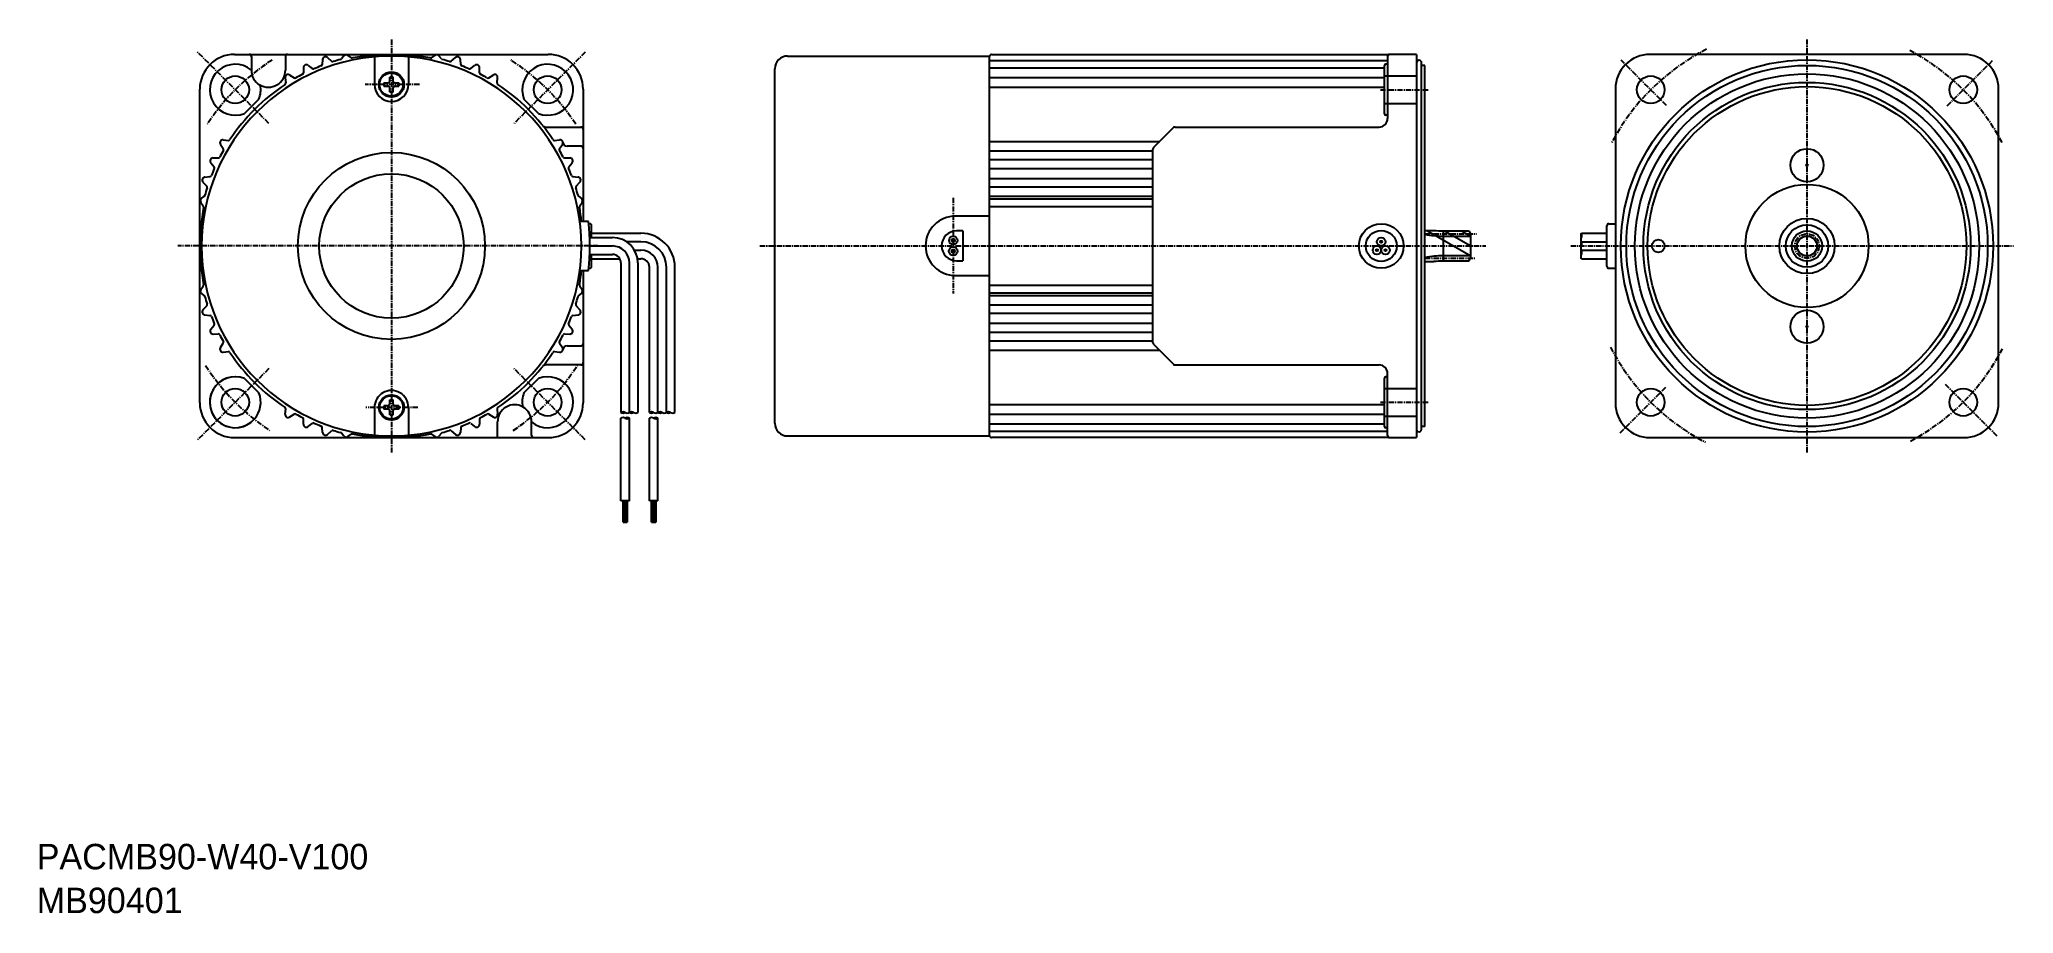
# Model space of a CAD drawing. Extents: x 66 to 530, y 18 to 224.
import ezdxf

# ---------------------------------------------------------------- set-up
doc = ezdxf.new("R2010")
doc.units = 0
doc.linetypes.add('CENTER', pattern=[2, 1.25, -0.25, 0.25, -0.25])
doc.layers.get('0').update_dxf_attribs({"linetype": 'CONTINUOUS'})
doc.layers.add('CENTER', color=1, linetype='CONTINUOUS')

msp = doc.modelspace()

# ---------------------------------------------------------------- linework, layer by layer
at = {"color": 7, "linetype": 'CONTINUOUS'}
for p, q in [((111.74, 220.01), (148.64, 220.01)), ((115.67, 219.51), (115.67, 216.28)), ((123.67, 219.51), (123.67, 216.28)), ((132.42, 218.81), (132.3, 217.61)), ((133.58, 219.27), (134.56, 218.39)), ((137.46, 219.65), (136.88, 218.95)), ((138.41, 219.77), (139.17, 219.23)), ((144.64, 219.43), (144.64, 212.91)), ((148.64, 220.01), (185.54, 220.01)), ((152.64, 219.43), (152.64, 212.91)), ((158.1, 219.23), (158.86, 219.77)), ((160.39, 218.95), (159.81, 219.65)), ((162.71, 218.39), (163.69, 219.27)), ((164.97, 217.61), (164.85, 218.81)), ((241.84, 219.61), (289.35, 219.61)), ((289.34, 130.33), (289.34, 219.49)), ((289.34, 218.56), (383.04, 218.56)), ((289.84, 219.99), (383.39, 219.99)), ((383.04, 219.51), (383.04, 204.91)), ((389.84, 220.01), (383.54, 220.01)), ((389.84, 220.01), (389.84, 129.81)), ((518.64, 220.01), (444.84, 220.01)), ((123.64, 214.48), (123.78, 213.28)), ((124.72, 215.14), (125.73, 214.48)), ((127.92, 216.88), (127.92, 215.67)), ((129.06, 217.42), (129.99, 216.66)), ((149.02, 214.65), (148.22, 214.65)), ((148.22, 213.7), (148.22, 214.65)), ((149.02, 213.7), (149.02, 214.65)), ((167.28, 216.66), (168.21, 217.42)), ((169.35, 215.67), (169.35, 216.88)), ((171.54, 214.48), (172.55, 215.14)), ((173.49, 213.28), (173.63, 214.48)), ((238.84, 133.21), (238.84, 216.61)), ((382.34, 216.75), (289.34, 216.75)), ((382.34, 214.49), (289.34, 214.49)), ((382.34, 205.98), (382.34, 217.38)), ((383.04, 217.68), (382.64, 217.68)), ((391.04, 131.81), (391.04, 218.01)), ((391.84, 217.41), (391.04, 217.41)), ((391.84, 132.41), (391.84, 217.41)), ((103.54, 138.01), (103.54, 211.81)), ((117.45, 209.49), (114.06, 206.1)), ((146.87, 213.3), (146.87, 212.5)), ((146.87, 213.3), (147.82, 213.3)), ((146.87, 212.5), (147.82, 212.5)), ((148.22, 211.15), (148.22, 212.1)), ((149.02, 211.15), (148.22, 211.15)), ((149.02, 211.15), (149.02, 212.1)), ((149.42, 213.3), (150.37, 213.3)), ((149.42, 212.5), (150.37, 212.5)), ((150.37, 213.3), (150.37, 212.5)), ((183.21, 206.1), (179.82, 209.49)), ((193.74, 211.81), (193.74, 180.66)), ((289.34, 212.27), (382.34, 212.27)), ((436.64, 211.81), (436.64, 138.01)), ((526.84, 138.01), (526.84, 211.81)), ((383.04, 205.68), (382.64, 205.68)), ((109.07, 199.9), (110.26, 199.77)), ((184.98, 202.91), (193.24, 202.91)), ((187.01, 199.77), (188.21, 199.9)), ((332.69, 202.77), (327.98, 198.06)), ((333.04, 202.91), (381.04, 202.91)), ((106.67, 195.63), (107.88, 195.62)), ((108.4, 198.82), (109.07, 197.82)), ((188.2, 197.82), (188.87, 198.82)), ((189.4, 195.62), (190.6, 195.63)), ((193.24, 198.41), (189.97, 198.41)), ((289.34, 199.5), (329.42, 199.5)), ((327.84, 197.22), (289.34, 197.22)), ((327.84, 195.2), (289.34, 195.2)), ((327.84, 152.12), (327.84, 197.71)), ((104.73, 191.13), (105.93, 191.25)), ((106.12, 194.49), (106.89, 193.55)), ((190.38, 193.55), (191.15, 194.49)), ((191.34, 191.25), (192.54, 191.13)), ((327.84, 193.08), (289.34, 193.08)), ((327.84, 190.68), (289.34, 190.68)), ((103.9, 186.08), (104.6, 186.66)), ((104.28, 189.97), (105.16, 188.99)), ((192.11, 188.99), (192.99, 189.97)), ((192.67, 186.66), (193.37, 186.08)), ((327.84, 188.73), (289.34, 188.73)), ((289.34, 186.66), (327.84, 186.66)), ((289.34, 185.99), (327.84, 185.99)), ((103.78, 185.14), (104.32, 184.38)), ((192.95, 184.38), (193.49, 185.14)), ((289.34, 181.95), (281.34, 181.95)), ((289.34, 184.23), (327.84, 184.23)), ((194.98, 180.66), (192.97, 180.66)), ((195.04, 180.16), (195.24, 180.16)), ((195.29, 176.91), (200.64, 176.91)), ((195.74, 176.91), (195.74, 179.66)), ((195.74, 177.91), (207.34, 177.91)), ((283.1, 178.45), (281.6, 178.45)), ((283.1, 178.45), (283.1, 171.45)), ((391.84, 178.59), (393.94, 178.59)), ((396.14, 178.49), (402.14, 178.49)), ((396.14, 177.25), (402.64, 177.25)), ((402.14, 178.49), (402.64, 177.62)), ((402.14, 178.49), (402.14, 178.49)), ((402.64, 172.21), (402.64, 177.62)), ((428.64, 177.91), (434.64, 177.91)), ((434.64, 170.16), (434.64, 179.66)), ((435.14, 180.16), (436.64, 180.16)), ((195.29, 172.91), (200.64, 172.91)), ((195.34, 174.91), (200.64, 174.91)), ((195.74, 170.16), (195.74, 172.91)), ((195.74, 171.91), (202.37, 171.91)), ((207.34, 175.91), (203.95, 175.91)), ((205.83, 173.91), (207.34, 173.91)), ((206.55, 171.91), (207.34, 171.91)), ((402.64, 172.58), (396.14, 172.58)), ((402.14, 171.34), (402.64, 172.21)), ((428.64, 175.91), (434.64, 175.91)), ((428.64, 173.91), (434.64, 173.91)), ((428.64, 171.91), (434.64, 171.91)), ((192.97, 169.17), (194.98, 169.17)), ((193.74, 169.17), (193.74, 138.01)), ((195.04, 169.66), (195.24, 169.66)), ((202.64, 170.91), (202.64, 135.71)), ((204.64, 135.71), (204.64, 170.91)), ((206.64, 170.91), (206.64, 135.71)), ((209.34, 135.71), (209.34, 169.91)), ((211.34, 135.71), (211.34, 169.91)), ((213.34, 135.71), (213.34, 169.91)), ((215.34, 135.71), (215.34, 169.91)), ((281.34, 167.95), (289.34, 167.95)), ((281.6, 171.45), (283.1, 171.45)), ((391.84, 171.24), (393.94, 171.24)), ((402.14, 171.34), (396.14, 171.34)), ((435.14, 169.66), (436.64, 169.66)), ((103.78, 164.69), (104.32, 165.45)), ((103.9, 163.74), (104.6, 163.16)), ((192.67, 163.16), (193.37, 163.74)), ((192.95, 165.45), (193.49, 164.69)), ((327.84, 165.59), (289.34, 165.59)), ((327.84, 163.83), (289.34, 163.83)), ((327.84, 163.16), (289.34, 163.16)), ((104.28, 159.86), (105.16, 160.83)), ((104.73, 158.69), (105.93, 158.58)), ((191.34, 158.58), (192.54, 158.69)), ((192.11, 160.83), (192.99, 159.86)), ((289.34, 161.09), (327.84, 161.09)), ((289.34, 159.14), (327.84, 159.14)), ((106.12, 155.34), (106.89, 156.27)), ((106.67, 154.19), (107.88, 154.2)), ((189.4, 154.2), (190.6, 154.19)), ((190.38, 156.27), (191.15, 155.34)), ((289.34, 156.75), (327.84, 156.75)), ((289.34, 154.62), (327.84, 154.62)), ((108.4, 151), (109.07, 152.01)), ((109.07, 149.92), (110.26, 150.05)), ((187.01, 150.05), (188.21, 149.92)), ((188.2, 152.01), (188.87, 151)), ((189.97, 151.41), (193.24, 151.41)), ((289.34, 152.6), (327.84, 152.6)), ((329.42, 150.33), (289.34, 150.33)), ((327.98, 151.77), (332.69, 147.06)), ((193.24, 146.91), (184.98, 146.91)), ((333.04, 146.91), (381.04, 146.91)), ((383.04, 144.14), (382.64, 144.14)), ((383.04, 130.31), (383.04, 144.91)), ((114.06, 143.73), (117.45, 140.34)), ((179.82, 140.34), (183.21, 143.73)), ((382.34, 132.44), (382.34, 143.84)), ((123.64, 135.34), (123.78, 136.54)), ((124.72, 134.68), (125.73, 135.34)), ((144.64, 136.91), (144.64, 130.39)), ((146.87, 137.33), (146.87, 136.53)), ((147.82, 137.33), (146.87, 137.33)), ((147.82, 136.53), (146.87, 136.53)), ((148.22, 138.68), (149.02, 138.68)), ((148.22, 137.73), (148.22, 138.68)), ((148.22, 135.18), (148.22, 136.13)), ((148.22, 135.18), (149.02, 135.18)), ((149.02, 137.73), (149.02, 138.68)), ((149.02, 135.18), (149.02, 136.13)), ((150.37, 137.33), (149.42, 137.33)), ((150.37, 136.53), (149.42, 136.53)), ((150.37, 137.33), (150.37, 136.53)), ((152.64, 136.91), (152.64, 130.39)), ((171.54, 135.34), (172.55, 134.68)), ((173.49, 136.54), (173.63, 135.34)), ((382.34, 137.55), (289.34, 137.55)), ((289.34, 135.33), (382.34, 135.33)), ((127.92, 132.95), (127.92, 134.15)), ((129.06, 132.4), (129.99, 133.17)), ((132.42, 131.01), (132.3, 132.21)), ((133.58, 130.56), (134.56, 131.44)), ((137.46, 130.18), (136.88, 130.88)), ((138.41, 130.05), (139.17, 130.6)), ((158.1, 130.6), (158.86, 130.05)), ((160.39, 130.88), (159.81, 130.18)), ((162.71, 131.44), (163.69, 130.56)), ((164.97, 132.21), (164.85, 131.01)), ((167.28, 133.17), (168.21, 132.4)), ((169.35, 134.15), (169.35, 132.95)), ((173.6, 130.31), (173.6, 133.55)), ((181.6, 130.31), (181.6, 133.55)), ((202.64, 114.91), (202.64, 134.37)), ((204.64, 114.91), (204.64, 134.37)), ((209.34, 114.91), (209.34, 134.37)), ((211.34, 114.91), (211.34, 134.37)), ((241.84, 130.21), (289.35, 130.21)), ((289.34, 133.08), (382.34, 133.08)), ((383.04, 131.27), (289.34, 131.27)), ((383.04, 132.14), (382.64, 132.14)), ((391.84, 132.41), (391.04, 132.41)), ((111.74, 129.81), (156.35, 129.81)), ((140.92, 129.81), (185.54, 129.81)), ((383.39, 129.83), (289.84, 129.83)), ((383.54, 129.81), (389.84, 129.81)), ((444.84, 129.81), (518.64, 129.81)), ((204.64, 114.91), (202.64, 114.91)), ((203.14, 109.91), (203.14, 114.91)), ((204.14, 114.91), (204.14, 109.91)), ((211.34, 114.91), (209.34, 114.91)), ((209.84, 109.91), (209.84, 114.91)), ((210.84, 114.91), (210.84, 109.91)), ((203.14, 109.91), (204.14, 109.91)), ((209.84, 109.91), (210.84, 109.91))]:
    msp.add_line(p, q, dxfattribs=at)
at = {"color": 3, "linetype": 'CONTINUOUS'}
for p, q in [((382.34, 214.93), (389.84, 214.93)), ((382.34, 208.44), (389.84, 208.44)), ((392.27, 178.59), (402.64, 172.6)), ((396.14, 178.49), (396.14, 171.34)), ((396.45, 178.49), (402.64, 174.91)), ((400.45, 178.49), (402.64, 177.22)), ((382.34, 141.39), (389.84, 141.39)), ((382.34, 134.89), (389.84, 134.89)), ((203.14, 114.89), (203.16, 114.91)), ((203.14, 114.75), (203.3, 114.91)), ((203.14, 114.61), (203.44, 114.91)), ((203.14, 114.46), (203.58, 114.91)), ((203.14, 114.32), (203.73, 114.91)), ((203.14, 114.18), (203.87, 114.91)), ((203.14, 114.04), (204.01, 114.91)), ((203.14, 113.9), (204.14, 114.9)), ((203.14, 113.76), (204.14, 114.76)), ((203.14, 113.62), (204.14, 114.62)), ((203.14, 113.47), (204.14, 114.47)), ((203.14, 113.33), (204.14, 114.33)), ((203.14, 113.19), (204.14, 114.19)), ((203.14, 113.05), (204.14, 114.05)), ((203.14, 112.91), (204.14, 113.91)), ((203.14, 112.77), (204.14, 113.77)), ((203.14, 112.63), (204.14, 113.63)), ((203.14, 112.48), (204.14, 113.48)), ((203.14, 112.34), (204.14, 113.34)), ((203.14, 112.2), (204.14, 113.2)), ((203.14, 112.06), (204.14, 113.06)), ((203.14, 111.92), (204.14, 112.92)), ((203.14, 111.78), (204.14, 112.78)), ((203.14, 111.64), (204.14, 112.64)), ((203.14, 111.49), (204.14, 112.49)), ((203.14, 111.35), (204.14, 112.35)), ((203.14, 111.21), (204.14, 112.21)), ((203.14, 111.07), (204.14, 112.07)), ((203.14, 110.93), (204.14, 111.93)), ((203.14, 110.79), (204.14, 111.79)), ((203.14, 110.65), (204.14, 111.65)), ((203.14, 110.5), (204.14, 111.5)), ((209.84, 114.8), (209.95, 114.91)), ((209.84, 114.66), (210.09, 114.91)), ((209.84, 114.52), (210.23, 114.91)), ((209.84, 114.37), (210.37, 114.91)), ((209.84, 114.23), (210.51, 114.91)), ((209.84, 114.09), (210.66, 114.91)), ((209.84, 113.95), (210.8, 114.91)), ((209.84, 113.81), (210.84, 114.81)), ((209.84, 113.67), (210.84, 114.67)), ((209.84, 113.53), (210.84, 114.53)), ((209.84, 113.38), (210.84, 114.38)), ((209.84, 113.24), (210.84, 114.24)), ((209.84, 113.1), (210.84, 114.1)), ((209.84, 112.96), (210.84, 113.96)), ((209.84, 112.82), (210.84, 113.82)), ((209.84, 112.68), (210.84, 113.68)), ((209.84, 112.54), (210.84, 113.54)), ((209.84, 112.39), (210.84, 113.39)), ((209.84, 112.25), (210.84, 113.25)), ((209.84, 112.11), (210.84, 113.11)), ((209.84, 111.97), (210.84, 112.97)), ((209.84, 111.83), (210.84, 112.83)), ((209.84, 111.69), (210.84, 112.69)), ((209.84, 111.55), (210.84, 112.55)), ((209.84, 111.4), (210.84, 112.4)), ((209.84, 111.26), (210.84, 112.26)), ((209.84, 111.12), (210.84, 112.12)), ((209.84, 110.98), (210.84, 111.98)), ((209.84, 110.84), (210.84, 111.84)), ((209.84, 110.7), (210.84, 111.7)), ((209.84, 110.56), (210.84, 111.56)), ((203.14, 110.36), (204.14, 111.36)), ((203.14, 110.22), (204.14, 111.22)), ((203.14, 110.08), (204.14, 111.08)), ((203.14, 109.94), (204.14, 110.94)), ((203.25, 109.91), (204.14, 110.8)), ((203.39, 109.91), (204.14, 110.66)), ((203.53, 109.91), (204.14, 110.51)), ((203.67, 109.91), (204.14, 110.37)), ((203.82, 109.91), (204.14, 110.23)), ((203.96, 109.91), (204.14, 110.09)), ((204.1, 109.91), (204.14, 109.95)), ((209.84, 110.41), (210.84, 111.41)), ((209.84, 110.27), (210.84, 111.27)), ((209.84, 110.13), (210.84, 111.13)), ((209.84, 109.99), (210.84, 110.99)), ((209.9, 109.91), (210.84, 110.85)), ((210.04, 109.91), (210.84, 110.71)), ((210.18, 109.91), (210.84, 110.57)), ((210.32, 109.91), (210.84, 110.42)), ((210.46, 109.91), (210.84, 110.28)), ((210.61, 109.91), (210.84, 110.14)), ((210.75, 109.91), (210.84, 110))]:
    msp.add_line(p, q, dxfattribs=at)
at = {"color": 7, "linetype": 'CONTINUOUS'}
for centre, radius in [((481.74, 174.91), 43.8), ((111.87, 211.68), 3.25), ((148.64, 212.91), 2.95), ((148.6, 212.92), 2.75), ((185.4, 211.68), 3.25), ((481.74, 174.91), 42.5), ((481.74, 174.91), 40.5), ((444.97, 211.68), 3.25), ((518.5, 211.68), 3.25), ((481.74, 174.91), 38.5), ((481.74, 174.91), 37.5), ((148.64, 174.91), 22), ((481.74, 193.91), 3.9), ((148.64, 174.91), 17), ((481.74, 193.91), 0.2), ((481.74, 174.91), 14.5), ((481.74, 174.91), 6.5), ((280.84, 176.23), 1), ((280.84, 176.23), 0.4), ((280.84, 176.23), 0.3), ((381.54, 174.91), 5.25), ((381.54, 174.91), 3.65), ((381.54, 175.91), 1), ((481.74, 174.91), 5), ((481.74, 174.91), 3.57), ((481.74, 174.91), 2.34), ((280.83, 173.69), 1), ((280.83, 173.69), 0.4), ((280.83, 173.69), 0.3), ((280.83, 173.69), 0.2), ((280.84, 176.23), 0.2), ((280.83, 173.69), 0.1), ((280.84, 176.23), 0.1), ((380.54, 173.91), 1), ((380.54, 173.91), 0.25), ((380.54, 173.91), 0.2), ((380.54, 173.91), 0.15), ((380.54, 173.91), 0.1), ((381.54, 175.91), 0.25), ((381.54, 175.91), 0.2), ((381.54, 175.91), 0.15), ((381.54, 175.91), 0.1), ((382.54, 173.91), 1), ((382.54, 173.91), 0.25), ((382.54, 173.91), 0.2), ((382.54, 173.91), 0.15), ((382.54, 173.91), 0.1), ((446.74, 174.91), 1.5), ((481.74, 155.91), 3.9), ((481.74, 155.91), 0.2), ((111.87, 138.14), 3.25), ((148.64, 136.91), 2.95), ((148.62, 136.93), 2.75), ((185.4, 138.14), 3.25), ((444.97, 138.14), 3.25), ((518.5, 138.14), 3.25)]:
    msp.add_circle(centre, radius, dxfattribs=at)
for centre, radius, start, end in [((111.74, 211.81), 8.2, 90, 180), ((148.64, 174.91), 44.7, 90, 180), ((115.17, 219.51), 0.5, 0, 90), ((124.17, 219.51), 0.5, 90, 180), ((133.11, 218.75), 0.7, 48.0225, 174.3757), ((134.82, 218.69), 0.4, 228.0202, 287.5155), ((148.64, 174.91), 45.5, 105.2342, 107.5113), ((136.57, 219.2), 0.4, 285.235, 320.4072), ((138, 219.2), 0.7, 54.4528, 140.3967), ((139.4, 219.55), 0.4, 234.454, 279.4246), ((148.64, 163.91), 56, 90.0005, 99.4223), ((148.63, 163.91), 56, 80.5777, 89.9995), ((148.64, 174.91), 44.7, 0, 90), ((157.87, 219.55), 0.4, 260.5754, 305.546), ((159.27, 219.2), 0.7, 39.6033, 125.5472), ((160.7, 219.2), 0.4, 219.5928, 254.765), ((148.63, 174.91), 45.5, 72.4887, 74.7658), ((162.45, 218.69), 0.4, 252.4845, 311.9798), ((164.16, 218.75), 0.7, 5.6243, 131.9775), ((185.54, 211.81), 8.2, 0, 90), ((241.84, 216.61), 3, 89.9999, 180), ((289.84, 219.49), 0.5, 90.0002, 180), ((383.54, 219.51), 0.5, 90, 180), ((390.44, 218.01), 0.6, 0, 180), ((444.84, 211.81), 8.2, 90, 180), ((518.64, 211.81), 8.2, 0, 90), ((111.87, 211.68), 6, 50.653, 291.4421), ((119.67, 216.28), 4, 179.9986, 0), ((124.34, 214.56), 0.7, 56.6255, 186.3809), ((125.95, 214.82), 0.4, 236.6158, 299.6347), ((148.64, 174.91), 45.5, 117.3828, 119.6182), ((127.52, 215.67), 0.4, 297.3977, 0.4011), ((128.62, 216.88), 0.7, 50.6231, 180.3847), ((130.25, 216.97), 0.4, 230.5997, 293.6105), ((148.64, 174.91), 45.5, 111.3828, 113.6179), ((131.9, 217.65), 0.4, 291.3944, 354.4049), ((147.82, 213.7), 0.4, 270, 0), ((149.42, 213.7), 0.4, 180, 270), ((165.37, 217.65), 0.4, 185.5951, 248.6056), ((148.63, 174.91), 45.5, 66.3821, 68.6172), ((167.02, 216.97), 0.4, 246.3895, 309.4003), ((168.65, 216.88), 0.7, 359.6153, 129.3769), ((169.75, 215.67), 0.4, 179.5989, 242.6023), ((148.63, 174.91), 45.5, 60.3818, 62.6172), ((171.32, 214.82), 0.4, 240.3653, 303.3842), ((172.93, 214.56), 0.7, 353.6191, 123.3745), ((185.4, 211.68), 6, 248.5579, 201.4421), ((382.64, 217.38), 0.3, 90, 180), ((148.64, 174.91), 45.5, 123.3822, 146.6215), ((111.87, 211.68), 6, 338.5579, 10.3567), ((111.87, 211.68), 6, 338.5579, 10.3567), ((123.38, 213.24), 0.4, 303.3822, 6.3806), ((148.64, 212.91), 4, 180.0014, 359.9986), ((147.82, 212.1), 0.4, 0, 90), ((149.42, 212.1), 0.4, 90, 180), ((173.89, 213.24), 0.4, 173.6194, 236.6178), ((148.64, 174.91), 45.5, 33.3785, 56.6178), ((381.04, 204.91), 2, 270, 0), ((382.64, 205.98), 0.3, 180, 270), ((108.99, 199.21), 0.7, 83.6182, 213.3859), ((110.31, 200.17), 0.4, 263.5981, 326.608), ((184.98, 203.91), 1, 218.5775, 269.9943), ((186.96, 200.17), 0.4, 213.392, 276.4019), ((188.28, 199.21), 0.7, 326.6141, 96.3818), ((193.24, 202.41), 0.5, 0, 90), ((333.04, 202.41), 0.5, 90, 135), ((106.66, 194.93), 0.7, 89.6153, 219.3769), ((107.88, 196.02), 0.4, 269.5989, 332.6023), ((148.64, 174.91), 45.5, 150.3825, 152.6177), ((108.73, 197.6), 0.4, 330.3777, 33.3842), ((188.54, 197.6), 0.4, 146.6158, 209.6223), ((148.64, 174.91), 45.5, 27.3823, 29.6175), ((189.97, 199.41), 1, 186.8926, 270), ((189.39, 196.02), 0.4, 207.3977, 270.4011), ((190.61, 194.93), 0.7, 320.6231, 90.3847), ((193.24, 197.91), 0.5, 0, 90), ((328.34, 197.71), 0.5, 135, 180), ((104.8, 190.43), 0.7, 95.6161, 221.9775), ((105.89, 191.65), 0.4, 275.6094, 338.6108), ((148.64, 174.91), 45.5, 156.3827, 158.6178), ((106.58, 193.3), 0.4, 336.3764, 39.3892), ((190.69, 193.3), 0.4, 140.6108, 203.6236), ((148.64, 174.91), 45.5, 21.3822, 23.6173), ((191.38, 191.65), 0.4, 201.3892, 264.3906), ((192.47, 190.43), 0.7, 318.0225, 84.3839), ((104.35, 185.54), 0.7, 129.5981, 215.5472), ((104.35, 186.97), 0.4, 309.5837, 344.765), ((148.64, 174.91), 45.5, 162.4892, 164.7665), ((104.86, 188.72), 0.4, 342.4938, 41.9904), ((192.41, 188.72), 0.4, 138.0096, 197.5062), ((148.64, 174.91), 45.5, 15.2335, 17.5108), ((192.92, 186.97), 0.4, 195.235, 230.4163), ((192.92, 185.54), 0.7, 324.4528, 50.4019), ((159.64, 174.91), 56, 170.5783, 180), ((104, 184.14), 0.4, 350.5754, 35.546), ((193.27, 184.14), 0.4, 144.454, 189.4246), ((137.64, 174.91), 56, 5.8886, 9.4217), ((281.34, 174.95), 7, 90, 270), ((148.64, 174.91), 46.7, 352.9339, 7.0657), ((195.24, 179.66), 0.5, 0, 90), ((200.64, 170.91), 6, 0, 90), ((207.34, 169.91), 8, 0, 90), ((281.6, 174.95), 3.5, 90, 270), ((396.14, 202.25), 25, 260.0959, 270), ((396.14, 202.25), 23.76, 264.6894, 270), ((435.14, 179.66), 0.5, 90, 180), ((159.64, 174.91), 56, 180, 189.4217), ((148.64, 174.91), 44.7, 180, 270), ((148.64, 174.91), 44.7, 270, 0), ((200.64, 170.91), 4, 0, 90), ((200.64, 170.91), 2, 0, 90), ((207.34, 169.91), 6, 0, 90), ((207.34, 169.91), 4, 0, 90), ((207.34, 169.91), 2, 0, 90), ((396.14, 147.58), 25, 90, 99.9041), ((137.64, 174.91), 56, 350.5783, 354.1128), ((195.24, 170.16), 0.5, 270, 0), ((396.14, 147.58), 23.76, 90, 95.3106), ((435.14, 170.16), 0.5, 180, 270), ((104.35, 164.28), 0.7, 144.4528, 230.4019), ((104, 165.68), 0.4, 324.4423, 9.4105), ((104.35, 162.85), 0.4, 15.2488, 50.4163), ((148.64, 174.91), 45.5, 195.2335, 197.5108), ((148.64, 174.91), 45.5, 342.4892, 344.7665), ((192.92, 162.85), 0.4, 129.5837, 164.7512), ((193.27, 165.68), 0.4, 170.5895, 215.5577), ((192.92, 164.28), 0.7, 309.5981, 35.5472), ((104.8, 159.39), 0.7, 138.0225, 264.3839), ((104.86, 161.1), 0.4, 318.0096, 17.5198), ((105.89, 158.18), 0.4, 21.3892, 84.3906), ((148.64, 174.91), 45.5, 201.3823, 203.6174), ((148.64, 174.91), 45.5, 336.3826, 338.6177), ((191.38, 158.18), 0.4, 95.6094, 158.6108), ((192.41, 161.1), 0.4, 162.4802, 221.9904), ((192.47, 159.39), 0.7, 275.6161, 41.9775), ((106.66, 154.89), 0.7, 140.6231, 270.3847), ((106.58, 156.52), 0.4, 320.5997, 23.6105), ((107.88, 153.8), 0.4, 27.3977, 90.4011), ((148.64, 174.91), 45.5, 207.3823, 209.6176), ((148.64, 174.91), 45.5, 330.3824, 332.6177), ((189.39, 153.8), 0.4, 89.5989, 152.6023), ((190.69, 156.52), 0.4, 156.3895, 219.4003), ((190.61, 154.89), 0.7, 269.6153, 39.3769), ((108.99, 150.62), 0.7, 146.6141, 276.3818), ((108.73, 152.23), 0.4, 326.6158, 29.6223), ((110.31, 149.66), 0.4, 33.404, 96.4019), ((148.64, 174.91), 45.5, 213.3791, 236.6178), ((148.64, 174.91), 45.5, 213.3791, 236.6178), ((148.64, 174.91), 45.5, 303.3822, 326.6209), ((186.96, 149.66), 0.4, 83.5981, 146.596), ((188.54, 152.23), 0.4, 150.3777, 213.3842), ((188.28, 150.62), 0.7, 263.6182, 33.3859), ((189.97, 150.41), 1, 90, 173.1074), ((193.24, 151.91), 0.5, 270, 0), ((193.24, 151.91), 0.5, 270, 0), ((328.34, 152.12), 0.5, 180, 225), ((111.87, 138.14), 6, 68.5604, 318.3072), ((111.87, 138.14), 6, 68.5604, 309.3455), ((185.4, 138.14), 6, 230.6545, 111.4396), ((184.98, 145.91), 1, 90.0057, 141.4225), ((193.24, 147.41), 0.5, 270, 0), ((333.04, 147.41), 0.5, 225, 270), ((381.04, 144.91), 2, 0, 90), ((382.64, 143.84), 0.3, 90, 180), ((111.87, 138.14), 6, 318.3072, 21.4413), ((148.64, 136.91), 4, 360, 180.0014), ((185.4, 138.14), 6, 158.5587, 190.3547), ((111.74, 138.01), 8.2, 180, 270), ((123.38, 136.58), 0.4, 353.6194, 56.6178), ((124.34, 135.26), 0.7, 173.6191, 303.379), ((125.95, 135.01), 0.4, 60.3723, 123.3842), ((148.64, 174.91), 45.5, 240.3818, 242.6172), ((147.82, 137.73), 0.4, 270, 360), ((147.82, 136.13), 0.4, 0, 90), ((149.42, 137.73), 0.4, 180, 270), ((149.42, 136.13), 0.4, 90, 180), ((148.63, 174.91), 45.5, 297.3828, 299.6182), ((171.32, 135.01), 0.4, 56.6158, 119.6277), ((172.93, 135.26), 0.7, 236.621, 6.3809), ((173.89, 136.58), 0.4, 123.3822, 186.3806), ((177.6, 133.55), 4, 359.9986, 180), ((185.54, 138.01), 8.2, 270, 0), ((444.84, 138.01), 8.2, 180, 270), ((518.64, 138.01), 8.2, 270, 0), ((127.52, 134.15), 0.4, 359.5989, 62.5957), ((128.62, 132.94), 0.7, 179.6153, 309.3821), ((130.25, 132.86), 0.4, 66.3895, 129.3912), ((148.64, 174.91), 45.5, 246.3821, 248.6172), ((131.9, 132.17), 0.4, 5.6094, 68.6108), ((133.11, 131.08), 0.7, 185.6161, 311.9775), ((134.82, 131.14), 0.4, 72.4845, 131.9702), ((148.64, 174.91), 45.5, 252.4887, 254.7658), ((136.57, 130.62), 0.4, 39.6038, 74.7687), ((138, 130.62), 0.7, 219.6033, 305.552), ((139.4, 130.27), 0.4, 80.5754, 125.546), ((148.64, 185.91), 56, 260.581, 269.9997), ((148.63, 185.91), 56, 270.0004, 279.4222), ((157.87, 130.27), 0.4, 54.454, 99.4246), ((159.27, 130.62), 0.7, 234.448, 320.3967), ((160.7, 130.62), 0.4, 105.2313, 140.3962), ((148.63, 174.91), 45.5, 285.2342, 287.5113), ((162.45, 131.14), 0.4, 48.0298, 107.5155), ((164.16, 131.08), 0.7, 228.0225, 354.3839), ((165.37, 132.17), 0.4, 111.3892, 174.3906), ((148.63, 174.91), 45.5, 291.3828, 293.6179), ((167.02, 132.86), 0.4, 50.6088, 113.6105), ((168.65, 132.94), 0.7, 230.6179, 0.3847), ((169.75, 134.15), 0.4, 117.4043, 180.4011), ((173.1, 130.31), 0.5, 270, 0), ((182.1, 130.31), 0.5, 180, 270), ((241.84, 133.21), 3, 180, 270), ((289.84, 130.33), 0.5, 180, 269.9998), ((382.64, 132.44), 0.3, 180, 270), ((383.54, 130.31), 0.5, 180, 270), ((390.44, 131.81), 0.6, 179.9905, 0)]:
    msp.add_arc(centre, radius, start, end, dxfattribs=at)
at = {"color": 3, "linetype": 'CONTINUOUS'}
for centre, start, end in [((429.5, 177.41), 150, 210), ((429.5, 176.41), 150, 210), ((427.77, 177.41), 330, 30), ((429.5, 175.41), 150, 210), ((429.5, 174.41), 150, 210), ((429.5, 173.41), 150, 210), ((429.5, 172.41), 150, 210), ((427.77, 175.41), 330, 30), ((427.77, 173.41), 330, 30), ((203.14, 134.85), 60, 120), ((203.14, 136.58), 240, 300), ((204.14, 136.58), 240, 300), ((205.14, 134.85), 60, 120), ((205.14, 136.58), 240, 300), ((206.14, 136.58), 240, 300), ((209.84, 134.85), 60, 120), ((209.84, 136.58), 240, 300), ((210.84, 136.58), 240, 300), ((210.84, 136.58), 239.9993, 300.0007), ((211.84, 134.85), 60, 120), ((211.84, 134.85), 59.9993, 120.0057), ((211.84, 136.58), 240, 300), ((211.84, 136.58), 240, 300), ((212.84, 136.58), 240, 300), ((212.84, 136.58), 240, 300), ((213.84, 134.85), 60, 120), ((213.84, 134.85), 60, 120), ((213.84, 136.58), 240, 300), ((213.84, 136.58), 239.9993, 300.0007), ((214.84, 136.58), 240, 300), ((203.14, 133.51), 60, 120), ((204.14, 133.51), 60, 120), ((204.14, 135.24), 240, 300), ((209.84, 133.51), 60, 120), ((210.84, 133.51), 60, 120), ((210.84, 135.24), 240, 300)]:
    msp.add_arc(centre, 1, start, end, dxfattribs=at)
at = {"layer": 'CENTER', "color": 1, "linetype": 'CENTER'}
for p, q in [((148.64, 223.51), (148.64, 126.31)), ((481.74, 126.31), (481.74, 223.51)), ((119.78, 203.77), (103.03, 220.52)), ((194.24, 220.52), (177.49, 203.77)), ((448.66, 207.98), (438, 218.65)), ((514.74, 207.92), (525.41, 218.58)), ((155.25, 212.91), (142.43, 212.91)), ((381.34, 211.68), (392.84, 211.68)), ((280.84, 186.24), (280.84, 163.74)), ((391.84, 177.77), (403.96, 177.77)), ((197.24, 174.91), (98.34, 174.91)), ((235.34, 174.91), (406.14, 174.91)), ((391.84, 172.05), (403.74, 172.05)), ((426.14, 174.91), (530.34, 174.91)), ((119.78, 146.05), (103.03, 129.31)), ((194.24, 129.31), (177.49, 146.05)), ((448.46, 141.64), (437.52, 130.7)), ((526.51, 130.14), (514.22, 142.42)), ((154.87, 136.91), (142.62, 136.91)), ((381.34, 138.14), (392.84, 138.14))]:
    msp.add_line(p, q, dxfattribs=at)
msp.add_circle((481.74, 174.91), 2.86, dxfattribs=at)
for centre, start, end in [((148.64, 174.91), 122.7019, 146.5437), ((148.64, 174.91), 33.4563, 57.2981), ((481.73, 174.91), 117.0431, 152.29), ((481.73, 174.91), 27.9456, 62.2184), ((481.73, 174.91), 207.2141, 242.6598), ((481.73, 174.91), 297.942, 332.2346), ((148.64, 174.91), 212.7019, 236.5437), ((148.64, 174.91), 303.4563, 327.2981)]:
    msp.add_arc(centre, 52, start, end, dxfattribs=at)

# ---------------------------------------------------------------- texts
at = {"color": 7, "linetype": 'CONTINUOUS'}
for s, p in [('PACMB90-W40-V100', (65.16, 28.21)), ('MB90401', (65.16, 17.9))]:
    msp.add_text(s, height=6, dxfattribs=at).set_placement(p)

doc.saveas('drawing.dxf')
